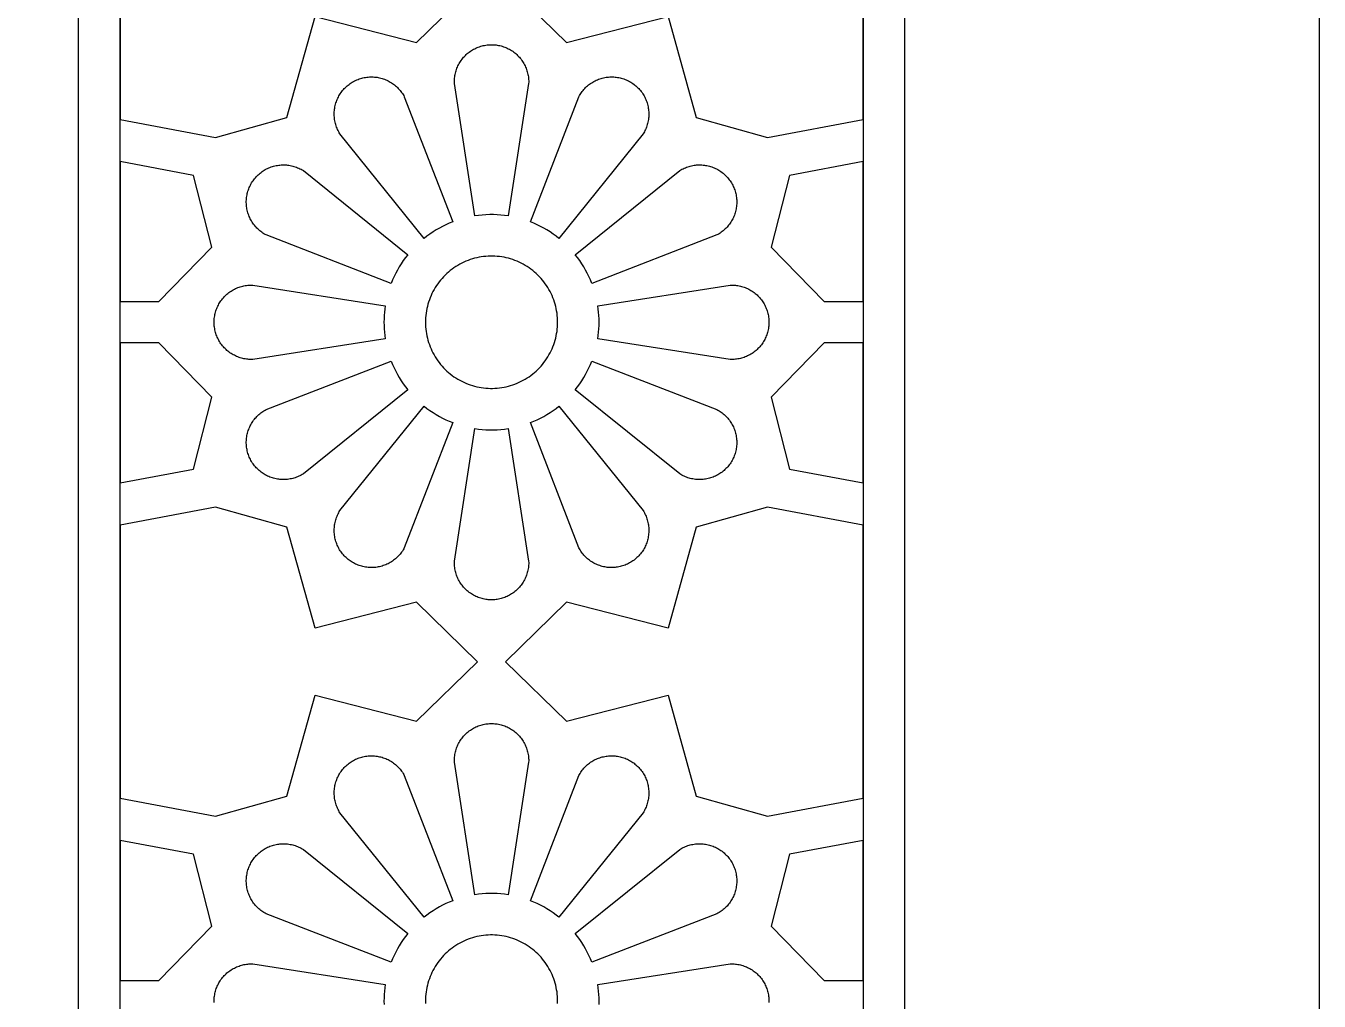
# Model space of a CAD drawing. Extents: x 0 to 1266, y 0 to 1438.
# Drawn here: x 954.5 to 1266.4, y 719.1 to 954.2 of the extents above; entities that cross this region are included whole.
import ezdxf

# ---------------------------------------------------------------- set-up
doc = ezdxf.new("R2010")
doc.units = 0
doc.layers.add('Default_Layer', color=1, linetype='CONTINUOUS')

msp = doc.modelspace()

# ---------------------------------------------------------------- linework, layer by layer
at = {"layer": 'Default_Layer'}
for points in [[(0, 1438.2), (1266.43, 1438.2), (1266.43, 0), (0, 0), (0, 1438.2)], [(967.23, 1056.36), (1166.43, 1056.36), (1166.43, 381.84), (967.23, 381.84), (967.23, 1056.36)], [(977.23, 391.84), (977.23, 1046.36), (1156.43, 1046.36), (1156.43, 391.84), (977.23, 391.84)], [(1017.44, 996.97), (1000.27, 1001.79), (977.23, 997.44), (977.23, 931.64), (1000.27, 927.3), (1017.44, 932.12), (1024.27, 956.45), (1048.75, 950.19), (1063.44, 964.54), (1048.75, 978.89), (1024.27, 972.64), (1017.44, 996.97)], [(1084.9, 978.89), (1070.21, 964.54), (1084.9, 950.19), (1109.39, 956.45), (1116.22, 932.12), (1133.38, 927.3), (1156.43, 931.64), (1156.43, 997.44), (1133.38, 1001.79), (1116.22, 996.97), (1109.39, 972.64), (1084.9, 978.89)], [(1070.81, 908.36), (1069.93, 908.49), (1069.05, 908.58), (1068.16, 908.64), (1067.27, 908.67), (1066.38, 908.67), (1065.49, 908.64), (1064.61, 908.58), (1063.72, 908.49), (1062.84, 908.36), (1057.87, 940.31), (1057.87, 940.62), (1057.87, 940.93), (1057.88, 941.24), (1057.91, 941.55), (1057.94, 941.86), (1057.99, 942.17), (1058.05, 942.47), (1058.12, 942.77), (1058.19, 943.08), (1058.28, 943.37), (1058.38, 943.67), (1058.49, 943.96), (1058.61, 944.24), (1058.74, 944.53), (1058.88, 944.81), (1059.02, 945.08), (1059.18, 945.35), (1059.35, 945.61), (1059.52, 945.86), (1059.71, 946.11), (1059.9, 946.36), (1060.1, 946.59), (1060.31, 946.82), (1060.53, 947.05), (1060.75, 947.26), (1060.98, 947.47), (1061.22, 947.66), (1061.47, 947.85), (1061.72, 948.04), (1061.98, 948.21), (1062.24, 948.37), (1062.51, 948.53), (1062.79, 948.67), (1063.07, 948.81), (1063.35, 948.93), (1063.64, 949.05), (1063.93, 949.15), (1064.23, 949.25), (1064.53, 949.33), (1064.83, 949.41), (1065.13, 949.47), (1065.44, 949.52), (1065.74, 949.57), (1066.05, 949.6), (1066.36, 949.62), (1066.67, 949.63), (1066.98, 949.63), (1067.29, 949.62), (1067.6, 949.6), (1067.91, 949.57), (1068.22, 949.52), (1068.53, 949.47), (1068.83, 949.41), (1069.13, 949.33), (1069.43, 949.25), (1069.72, 949.15), (1070.02, 949.05), (1070.3, 948.93), (1070.59, 948.81), (1070.87, 948.67), (1071.14, 948.53), (1071.41, 948.37), (1071.68, 948.21), (1071.93, 948.04), (1072.19, 947.85), (1072.43, 947.66), (1072.67, 947.47), (1072.9, 947.26), (1073.13, 947.05), (1073.34, 946.82), (1073.55, 946.59), (1073.75, 946.36), (1073.95, 946.11), (1074.13, 945.86), (1074.31, 945.61), (1074.47, 945.35), (1074.63, 945.08), (1074.78, 944.81), (1074.92, 944.53), (1075.05, 944.24), (1075.17, 943.96), (1075.27, 943.67), (1075.37, 943.37), (1075.46, 943.08), (1075.54, 942.77), (1075.61, 942.47), (1075.66, 942.17), (1075.71, 941.86), (1075.75, 941.55), (1075.77, 941.24), (1075.79, 940.93), (1075.79, 940.62), (1075.78, 940.31), (1070.81, 908.36)], [(1057.46, 906.92), (1056.64, 906.59), (1055.83, 906.22), (1055.03, 905.83), (1054.24, 905.42), (1053.47, 904.97), (1052.72, 904.5), (1051.98, 904), (1051.26, 903.48), (1050.56, 902.94), (1030.28, 928.12), (1030.12, 928.38), (1029.97, 928.65), (1029.83, 928.93), (1029.69, 929.21), (1029.57, 929.5), (1029.46, 929.79), (1029.35, 930.08), (1029.26, 930.37), (1029.18, 930.67), (1029.11, 930.98), (1029.04, 931.28), (1028.99, 931.59), (1028.95, 931.89), (1028.92, 932.2), (1028.9, 932.51), (1028.9, 932.82), (1028.9, 933.13), (1028.91, 933.44), (1028.94, 933.75), (1028.97, 934.06), (1029.02, 934.37), (1029.07, 934.67), (1029.14, 934.98), (1029.21, 935.28), (1029.3, 935.58), (1029.4, 935.87), (1029.51, 936.16), (1029.62, 936.45), (1029.75, 936.73), (1029.89, 937.01), (1030.04, 937.29), (1030.19, 937.55), (1030.36, 937.82), (1030.53, 938.07), (1030.72, 938.32), (1030.91, 938.57), (1031.11, 938.8), (1031.32, 939.04), (1031.53, 939.26), (1031.76, 939.47), (1031.99, 939.68), (1032.23, 939.88), (1032.47, 940.07), (1032.72, 940.25), (1032.98, 940.43), (1033.24, 940.59), (1033.51, 940.75), (1033.79, 940.89), (1034.06, 941.03), (1034.35, 941.15), (1034.64, 941.27), (1034.93, 941.38), (1035.22, 941.47), (1035.52, 941.56), (1035.82, 941.64), (1036.13, 941.7), (1036.43, 941.76), (1036.74, 941.8), (1037.05, 941.83), (1037.36, 941.86), (1037.67, 941.87), (1037.98, 941.87), (1038.29, 941.86), (1038.6, 941.84), (1038.91, 941.81), (1039.21, 941.77), (1039.52, 941.71), (1039.82, 941.65), (1040.13, 941.58), (1040.43, 941.49), (1040.72, 941.4), (1041.01, 941.3), (1041.3, 941.18), (1041.59, 941.06), (1041.87, 940.92), (1042.14, 940.78), (1042.41, 940.63), (1042.68, 940.46), (1042.94, 940.29), (1043.19, 940.11), (1043.43, 939.92), (1043.67, 939.73), (1043.91, 939.52), (1044.13, 939.31), (1044.35, 939.09), (1044.56, 938.86), (1044.76, 938.62), (1044.96, 938.38), (1045.14, 938.13), (1045.32, 937.87), (1045.49, 937.61), (1045.64, 937.35), (1045.79, 937.07), (1057.46, 906.92)], [(1083.1, 902.94), (1082.39, 903.48), (1081.67, 904), (1080.94, 904.5), (1080.18, 904.97), (1079.41, 905.42), (1078.63, 905.83), (1077.83, 906.22), (1077.02, 906.59), (1076.19, 906.92), (1087.86, 937.07), (1088.01, 937.35), (1088.17, 937.61), (1088.34, 937.87), (1088.51, 938.13), (1088.7, 938.38), (1088.89, 938.62), (1089.1, 938.86), (1089.31, 939.09), (1089.52, 939.31), (1089.75, 939.52), (1089.98, 939.73), (1090.22, 939.92), (1090.47, 940.11), (1090.72, 940.29), (1090.98, 940.46), (1091.24, 940.63), (1091.51, 940.78), (1091.79, 940.92), (1092.07, 941.06), (1092.35, 941.18), (1092.64, 941.3), (1092.93, 941.4), (1093.23, 941.49), (1093.53, 941.58), (1093.83, 941.65), (1094.14, 941.71), (1094.44, 941.77), (1094.75, 941.81), (1095.06, 941.84), (1095.37, 941.86), (1095.68, 941.87), (1095.99, 941.87), (1096.3, 941.86), (1096.61, 941.83), (1096.92, 941.8), (1097.22, 941.76), (1097.53, 941.7), (1097.83, 941.64), (1098.13, 941.56), (1098.43, 941.47), (1098.73, 941.38), (1099.02, 941.27), (1099.31, 941.15), (1099.59, 941.03), (1099.87, 940.89), (1100.14, 940.75), (1100.41, 940.59), (1100.68, 940.43), (1100.93, 940.25), (1101.19, 940.07), (1101.43, 939.88), (1101.67, 939.68), (1101.9, 939.47), (1102.12, 939.26), (1102.34, 939.04), (1102.55, 938.8), (1102.75, 938.57), (1102.94, 938.32), (1103.12, 938.07), (1103.3, 937.82), (1103.46, 937.55), (1103.62, 937.29), (1103.77, 937.01), (1103.9, 936.73), (1104.03, 936.45), (1104.15, 936.16), (1104.26, 935.87), (1104.35, 935.58), (1104.44, 935.28), (1104.52, 934.98), (1104.58, 934.67), (1104.64, 934.37), (1104.69, 934.06), (1104.72, 933.75), (1104.74, 933.44), (1104.76, 933.13), (1104.76, 932.82), (1104.75, 932.51), (1104.73, 932.2), (1104.7, 931.89), (1104.66, 931.59), (1104.61, 931.28), (1104.55, 930.98), (1104.48, 930.67), (1104.39, 930.37), (1104.3, 930.08), (1104.2, 929.79), (1104.09, 929.5), (1103.96, 929.21), (1103.83, 928.93), (1103.69, 928.65), (1103.53, 928.38), (1103.37, 928.12), (1083.1, 902.94)], [(986.59, 887.73), (999.36, 900.81), (994.94, 918.13), (977.23, 921.47), (977.23, 887.73), (986.59, 887.73)], [(1046.62, 899), (1046.08, 898.3), (1045.55, 897.58), (1045.06, 896.84), (1044.59, 896.08), (1044.14, 895.31), (1043.72, 894.53), (1043.33, 893.73), (1042.97, 892.92), (1042.64, 892.09), (1012.48, 903.77), (1012.21, 903.91), (1011.94, 904.07), (1011.68, 904.24), (1011.43, 904.42), (1011.18, 904.6), (1010.94, 904.8), (1010.7, 905), (1010.47, 905.21), (1010.25, 905.43), (1010.04, 905.65), (1009.83, 905.88), (1009.63, 906.12), (1009.45, 906.37), (1009.26, 906.62), (1009.09, 906.88), (1008.93, 907.15), (1008.78, 907.42), (1008.63, 907.69), (1008.5, 907.97), (1008.38, 908.26), (1008.26, 908.54), (1008.16, 908.84), (1008.06, 909.13), (1007.98, 909.43), (1007.91, 909.73), (1007.84, 910.04), (1007.79, 910.34), (1007.75, 910.65), (1007.72, 910.96), (1007.7, 911.27), (1007.69, 911.58), (1007.69, 911.89), (1007.7, 912.2), (1007.72, 912.51), (1007.76, 912.82), (1007.8, 913.13), (1007.86, 913.43), (1007.92, 913.74), (1008, 914.04), (1008.08, 914.34), (1008.18, 914.63), (1008.29, 914.92), (1008.4, 915.21), (1008.53, 915.49), (1008.67, 915.77), (1008.81, 916.05), (1008.97, 916.32), (1009.13, 916.58), (1009.31, 916.84), (1009.49, 917.09), (1009.68, 917.33), (1009.88, 917.57), (1010.08, 917.8), (1010.3, 918.03), (1010.52, 918.24), (1010.75, 918.45), (1010.99, 918.65), (1011.23, 918.84), (1011.49, 919.03), (1011.74, 919.2), (1012, 919.37), (1012.27, 919.52), (1012.55, 919.67), (1012.83, 919.81), (1013.11, 919.93), (1013.4, 920.05), (1013.69, 920.16), (1013.98, 920.26), (1014.28, 920.34), (1014.58, 920.42), (1014.88, 920.49), (1015.19, 920.54), (1015.5, 920.59), (1015.8, 920.62), (1016.11, 920.65), (1016.42, 920.66), (1016.73, 920.66), (1017.05, 920.65), (1017.35, 920.64), (1017.66, 920.61), (1017.97, 920.56), (1018.28, 920.51), (1018.58, 920.45), (1018.88, 920.38), (1019.18, 920.3), (1019.48, 920.2), (1019.77, 920.1), (1020.06, 919.99), (1020.35, 919.86), (1020.63, 919.73), (1020.9, 919.59), (1021.17, 919.44), (1021.44, 919.28), (1046.62, 899)], [(1091.02, 892.09), (1090.69, 892.92), (1090.32, 893.73), (1089.93, 894.53), (1089.51, 895.31), (1089.07, 896.08), (1088.6, 896.84), (1088.1, 897.58), (1087.58, 898.3), (1087.03, 899), (1112.22, 919.28), (1112.48, 919.44), (1112.75, 919.59), (1113.03, 919.73), (1113.31, 919.86), (1113.59, 919.99), (1113.88, 920.1), (1114.18, 920.2), (1114.47, 920.3), (1114.77, 920.38), (1115.07, 920.45), (1115.38, 920.51), (1115.68, 920.56), (1115.99, 920.61), (1116.3, 920.64), (1116.61, 920.65), (1116.92, 920.66), (1117.23, 920.66), (1117.54, 920.65), (1117.85, 920.62), (1118.16, 920.59), (1118.47, 920.54), (1118.77, 920.49), (1119.08, 920.42), (1119.38, 920.34), (1119.67, 920.26), (1119.97, 920.16), (1120.26, 920.05), (1120.55, 919.93), (1120.83, 919.81), (1121.11, 919.67), (1121.38, 919.52), (1121.65, 919.37), (1121.91, 919.2), (1122.17, 919.03), (1122.42, 918.84), (1122.67, 918.65), (1122.9, 918.45), (1123.13, 918.24), (1123.36, 918.03), (1123.57, 917.8), (1123.78, 917.57), (1123.98, 917.33), (1124.17, 917.09), (1124.35, 916.84), (1124.52, 916.58), (1124.69, 916.32), (1124.84, 916.05), (1124.99, 915.77), (1125.13, 915.49), (1125.25, 915.21), (1125.37, 914.92), (1125.48, 914.63), (1125.57, 914.34), (1125.66, 914.04), (1125.73, 913.74), (1125.8, 913.43), (1125.85, 913.13), (1125.9, 912.82), (1125.93, 912.51), (1125.95, 912.2), (1125.97, 911.89), (1125.97, 911.58), (1125.96, 911.27), (1125.94, 910.96), (1125.91, 910.65), (1125.86, 910.34), (1125.81, 910.04), (1125.75, 909.73), (1125.68, 909.43), (1125.59, 909.13), (1125.5, 908.84), (1125.39, 908.54), (1125.28, 908.26), (1125.16, 907.97), (1125.02, 907.69), (1124.88, 907.42), (1124.72, 907.15), (1124.56, 906.88), (1124.39, 906.62), (1124.21, 906.37), (1124.02, 906.12), (1123.82, 905.88), (1123.62, 905.65), (1123.4, 905.43), (1123.18, 905.21), (1122.96, 905), (1122.72, 904.8), (1122.48, 904.6), (1122.23, 904.42), (1121.97, 904.24), (1121.71, 904.07), (1121.44, 903.91), (1121.17, 903.77), (1091.02, 892.09)], [(1134.29, 900.81), (1147.07, 887.73), (1156.43, 887.73), (1156.43, 921.47), (1138.72, 918.13), (1134.29, 900.81)], [(1050.89, 882.73), (1050.9, 882.18), (1050.92, 881.63), (1050.97, 881.08), (1051.04, 880.54), (1051.12, 879.99), (1051.23, 879.45), (1051.35, 878.92), (1051.49, 878.38), (1051.65, 877.86), (1051.83, 877.34), (1052.02, 876.82), (1052.23, 876.31), (1052.46, 875.81), (1052.71, 875.32), (1052.98, 874.84), (1053.26, 874.37), (1053.55, 873.9), (1053.87, 873.45), (1054.19, 873.01), (1054.54, 872.58), (1054.9, 872.16), (1055.27, 871.75), (1055.65, 871.36), (1056.05, 870.98), (1056.46, 870.62), (1056.89, 870.27), (1057.32, 869.93), (1057.77, 869.61), (1058.23, 869.31), (1058.7, 869.02), (1059.18, 868.74), (1059.66, 868.49), (1060.16, 868.25), (1060.66, 868.03), (1061.17, 867.82), (1061.69, 867.64), (1062.22, 867.47), (1062.75, 867.32), (1063.28, 867.19), (1063.82, 867.08), (1064.36, 866.98), (1064.91, 866.9), (1065.45, 866.85), (1066, 866.81), (1066.55, 866.79), (1067.1, 866.79), (1067.65, 866.81), (1068.2, 866.85), (1068.75, 866.9), (1069.29, 866.98), (1069.84, 867.08), (1070.38, 867.19), (1070.91, 867.32), (1071.44, 867.47), (1071.96, 867.64), (1072.48, 867.82), (1072.99, 868.03), (1073.5, 868.25), (1073.99, 868.49), (1074.48, 868.74), (1074.96, 869.02), (1075.43, 869.31), (1075.88, 869.61), (1076.33, 869.93), (1076.77, 870.27), (1077.19, 870.62), (1077.6, 870.98), (1078, 871.36), (1078.39, 871.75), (1078.76, 872.16), (1079.12, 872.58), (1079.46, 873.01), (1079.79, 873.45), (1080.1, 873.9), (1080.4, 874.37), (1080.68, 874.84), (1080.94, 875.32), (1081.19, 875.81), (1081.42, 876.31), (1081.63, 876.82), (1081.83, 877.34), (1082.01, 877.86), (1082.17, 878.38), (1082.31, 878.92), (1082.43, 879.45), (1082.53, 879.99), (1082.62, 880.54), (1082.68, 881.08), (1082.73, 881.63), (1082.76, 882.18), (1082.77, 882.73), (1082.76, 883.28), (1082.73, 883.83), (1082.68, 884.38), (1082.62, 884.92), (1082.53, 885.47), (1082.43, 886.01), (1082.31, 886.55), (1082.17, 887.08), (1082.01, 887.6), (1081.83, 888.13), (1081.63, 888.64), (1081.42, 889.15), (1081.19, 889.65), (1080.94, 890.14), (1080.68, 890.62), (1080.4, 891.1), (1080.1, 891.56), (1079.79, 892.01), (1079.46, 892.45), (1079.12, 892.88), (1078.76, 893.3), (1078.39, 893.71), (1078, 894.1), (1077.6, 894.48), (1077.19, 894.84), (1076.77, 895.19), (1076.33, 895.53), (1075.88, 895.85), (1075.43, 896.15), (1074.96, 896.44), (1074.48, 896.72), (1073.99, 896.97), (1073.5, 897.21), (1072.99, 897.43), (1072.48, 897.64), (1071.96, 897.82), (1071.44, 897.99), (1070.91, 898.14), (1070.38, 898.27), (1069.84, 898.39), (1069.29, 898.48), (1068.75, 898.56), (1068.2, 898.61), (1067.65, 898.65), (1067.1, 898.67), (1066.55, 898.67), (1066, 898.65), (1065.45, 898.61), (1064.91, 898.56), (1064.36, 898.48), (1063.82, 898.39), (1063.28, 898.27), (1062.75, 898.14), (1062.22, 897.99), (1061.69, 897.82), (1061.17, 897.64), (1060.66, 897.43), (1060.16, 897.21), (1059.66, 896.97), (1059.18, 896.72), (1058.7, 896.44), (1058.23, 896.15), (1057.77, 895.85), (1057.32, 895.53), (1056.89, 895.19), (1056.46, 894.84), (1056.05, 894.48), (1055.65, 894.1), (1055.27, 893.71), (1054.9, 893.3), (1054.54, 892.88), (1054.19, 892.45), (1053.87, 892.01), (1053.55, 891.56), (1053.26, 891.1), (1052.98, 890.62), (1052.71, 890.14), (1052.46, 889.65), (1052.23, 889.15), (1052.02, 888.64), (1051.83, 888.13), (1051.65, 887.6), (1051.49, 887.08), (1051.35, 886.55), (1051.23, 886.01), (1051.12, 885.47), (1051.04, 884.92), (1050.97, 884.38), (1050.92, 883.83), (1050.9, 883.28), (1050.89, 882.73)], [(1009.25, 873.78), (1008.94, 873.77), (1008.63, 873.77), (1008.33, 873.79), (1008.02, 873.81), (1007.71, 873.85), (1007.41, 873.89), (1007.11, 873.95), (1006.81, 874.01), (1006.51, 874.09), (1006.22, 874.18), (1005.93, 874.27), (1005.64, 874.38), (1005.35, 874.49), (1005.07, 874.62), (1004.8, 874.76), (1004.53, 874.9), (1004.26, 875.05), (1004, 875.22), (1003.75, 875.39), (1003.5, 875.57), (1003.25, 875.76), (1003.02, 875.96), (1002.79, 876.16), (1002.57, 876.37), (1002.35, 876.59), (1002.15, 876.82), (1001.95, 877.06), (1001.76, 877.3), (1001.58, 877.55), (1001.4, 877.8), (1001.24, 878.06), (1001.08, 878.32), (1000.94, 878.59), (1000.8, 878.87), (1000.67, 879.15), (1000.55, 879.43), (1000.45, 879.72), (1000.35, 880.01), (1000.26, 880.3), (1000.18, 880.6), (1000.11, 880.9), (1000.06, 881.2), (1000.01, 881.51), (999.97, 881.81), (999.95, 882.12), (999.93, 882.42), (999.92, 882.73), (999.93, 883.04), (999.95, 883.34), (999.97, 883.65), (1000.01, 883.96), (1000.06, 884.26), (1000.11, 884.56), (1000.18, 884.86), (1000.26, 885.16), (1000.35, 885.45), (1000.45, 885.74), (1000.55, 886.03), (1000.67, 886.31), (1000.8, 886.59), (1000.94, 886.87), (1001.08, 887.14), (1001.24, 887.4), (1001.4, 887.66), (1001.58, 887.92), (1001.76, 888.16), (1001.95, 888.4), (1002.15, 888.64), (1002.35, 888.87), (1002.57, 889.09), (1002.79, 889.3), (1003.02, 889.5), (1003.25, 889.7), (1003.5, 889.89), (1003.75, 890.07), (1004, 890.24), (1004.26, 890.41), (1004.53, 890.56), (1004.8, 890.7), (1005.07, 890.84), (1005.35, 890.97), (1005.64, 891.08), (1005.93, 891.19), (1006.22, 891.29), (1006.51, 891.37), (1006.81, 891.45), (1007.11, 891.51), (1007.41, 891.57), (1007.71, 891.62), (1008.02, 891.65), (1008.33, 891.67), (1008.63, 891.69), (1008.94, 891.69), (1009.25, 891.69), (1041.19, 886.72), (1041.08, 885.92), (1041, 885.13), (1040.94, 884.33), (1040.9, 883.53), (1040.89, 882.73), (1040.9, 881.93), (1040.94, 881.13), (1041, 880.33), (1041.08, 879.54), (1041.19, 878.74), (1009.25, 873.78)], [(1092.46, 878.74), (1092.57, 879.54), (1092.66, 880.33), (1092.72, 881.13), (1092.76, 881.93), (1092.77, 882.73), (1092.76, 883.53), (1092.72, 884.33), (1092.66, 885.13), (1092.57, 885.92), (1092.46, 886.72), (1124.41, 891.69), (1124.72, 891.69), (1125.02, 891.69), (1125.33, 891.67), (1125.64, 891.65), (1125.94, 891.62), (1126.24, 891.57), (1126.55, 891.51), (1126.85, 891.45), (1127.14, 891.37), (1127.44, 891.29), (1127.73, 891.19), (1128.02, 891.08), (1128.3, 890.97), (1128.58, 890.84), (1128.86, 890.7), (1129.13, 890.56), (1129.4, 890.41), (1129.66, 890.24), (1129.91, 890.07), (1130.16, 889.89), (1130.4, 889.7), (1130.64, 889.5), (1130.87, 889.3), (1131.09, 889.09), (1131.3, 888.87), (1131.51, 888.64), (1131.71, 888.4), (1131.9, 888.16), (1132.08, 887.92), (1132.25, 887.66), (1132.42, 887.4), (1132.57, 887.14), (1132.72, 886.87), (1132.86, 886.59), (1132.98, 886.31), (1133.1, 886.03), (1133.21, 885.74), (1133.31, 885.45), (1133.4, 885.16), (1133.47, 884.86), (1133.54, 884.56), (1133.6, 884.26), (1133.65, 883.96), (1133.68, 883.65), (1133.71, 883.34), (1133.73, 883.04), (1133.73, 882.73), (1133.73, 882.42), (1133.71, 882.12), (1133.68, 881.81), (1133.65, 881.51), (1133.6, 881.2), (1133.54, 880.9), (1133.47, 880.6), (1133.4, 880.3), (1133.31, 880.01), (1133.21, 879.72), (1133.1, 879.43), (1132.98, 879.15), (1132.86, 878.87), (1132.72, 878.59), (1132.57, 878.32), (1132.42, 878.06), (1132.25, 877.8), (1132.08, 877.55), (1131.9, 877.3), (1131.71, 877.06), (1131.51, 876.82), (1131.3, 876.59), (1131.09, 876.37), (1130.87, 876.16), (1130.64, 875.96), (1130.4, 875.76), (1130.16, 875.57), (1129.91, 875.39), (1129.66, 875.22), (1129.4, 875.05), (1129.13, 874.9), (1128.86, 874.76), (1128.58, 874.62), (1128.3, 874.49), (1128.02, 874.38), (1127.73, 874.27), (1127.44, 874.18), (1127.14, 874.09), (1126.85, 874.01), (1126.55, 873.95), (1126.24, 873.89), (1125.94, 873.85), (1125.64, 873.81), (1125.33, 873.79), (1125.02, 873.77), (1124.72, 873.77), (1124.41, 873.78), (1092.46, 878.74)], [(994.94, 847.33), (999.36, 864.65), (986.59, 877.73), (977.23, 877.73), (977.23, 843.99), (994.94, 847.33)], [(1134.29, 864.65), (1138.72, 847.33), (1156.43, 843.99), (1156.43, 877.73), (1147.07, 877.73), (1134.29, 864.65)], [(1042.64, 873.37), (1042.97, 872.54), (1043.33, 871.73), (1043.72, 870.93), (1044.14, 870.15), (1044.59, 869.38), (1045.06, 868.62), (1045.55, 867.88), (1046.08, 867.16), (1046.62, 866.46), (1021.44, 846.18), (1021.17, 846.02), (1020.9, 845.87), (1020.63, 845.73), (1020.35, 845.6), (1020.06, 845.47), (1019.77, 845.36), (1019.48, 845.26), (1019.18, 845.16), (1018.88, 845.08), (1018.58, 845.01), (1018.28, 844.95), (1017.97, 844.9), (1017.66, 844.86), (1017.35, 844.83), (1017.05, 844.81), (1016.73, 844.8), (1016.42, 844.8), (1016.11, 844.81), (1015.8, 844.84), (1015.5, 844.87), (1015.19, 844.92), (1014.88, 844.97), (1014.58, 845.04), (1014.28, 845.12), (1013.98, 845.2), (1013.69, 845.3), (1013.4, 845.41), (1013.11, 845.53), (1012.83, 845.65), (1012.55, 845.79), (1012.27, 845.94), (1012, 846.1), (1011.74, 846.26), (1011.49, 846.44), (1011.23, 846.62), (1010.99, 846.81), (1010.75, 847.01), (1010.52, 847.22), (1010.3, 847.44), (1010.08, 847.66), (1009.88, 847.89), (1009.68, 848.13), (1009.49, 848.37), (1009.31, 848.62), (1009.13, 848.88), (1008.97, 849.15), (1008.81, 849.41), (1008.67, 849.69), (1008.53, 849.97), (1008.4, 850.25), (1008.29, 850.54), (1008.18, 850.83), (1008.08, 851.13), (1008, 851.42), (1007.92, 851.72), (1007.86, 852.03), (1007.8, 852.33), (1007.76, 852.64), (1007.72, 852.95), (1007.7, 853.26), (1007.69, 853.57), (1007.69, 853.88), (1007.7, 854.19), (1007.72, 854.5), (1007.75, 854.81), (1007.79, 855.12), (1007.84, 855.42), (1007.91, 855.73), (1007.98, 856.03), (1008.06, 856.33), (1008.16, 856.62), (1008.26, 856.92), (1008.38, 857.2), (1008.5, 857.49), (1008.63, 857.77), (1008.78, 858.04), (1008.93, 858.31), (1009.09, 858.58), (1009.26, 858.84), (1009.45, 859.09), (1009.63, 859.34), (1009.83, 859.58), (1010.04, 859.81), (1010.25, 860.03), (1010.47, 860.25), (1010.7, 860.46), (1010.94, 860.66), (1011.18, 860.86), (1011.43, 861.04), (1011.68, 861.22), (1011.94, 861.39), (1012.21, 861.55), (1012.48, 861.7), (1042.64, 873.37)], [(1087.03, 866.46), (1087.58, 867.16), (1088.1, 867.88), (1088.6, 868.62), (1089.07, 869.38), (1089.51, 870.15), (1089.93, 870.93), (1090.32, 871.73), (1090.69, 872.54), (1091.02, 873.37), (1121.17, 861.7), (1121.44, 861.55), (1121.71, 861.39), (1121.97, 861.22), (1122.23, 861.04), (1122.48, 860.86), (1122.72, 860.66), (1122.96, 860.46), (1123.18, 860.25), (1123.4, 860.03), (1123.62, 859.81), (1123.82, 859.58), (1124.02, 859.34), (1124.21, 859.09), (1124.39, 858.84), (1124.56, 858.58), (1124.72, 858.31), (1124.88, 858.04), (1125.02, 857.77), (1125.16, 857.49), (1125.28, 857.2), (1125.39, 856.92), (1125.5, 856.62), (1125.59, 856.33), (1125.68, 856.03), (1125.75, 855.73), (1125.81, 855.42), (1125.86, 855.12), (1125.91, 854.81), (1125.94, 854.5), (1125.96, 854.19), (1125.97, 853.88), (1125.97, 853.57), (1125.95, 853.26), (1125.93, 852.95), (1125.9, 852.64), (1125.85, 852.33), (1125.8, 852.03), (1125.73, 851.72), (1125.66, 851.42), (1125.57, 851.13), (1125.48, 850.83), (1125.37, 850.54), (1125.25, 850.25), (1125.13, 849.97), (1124.99, 849.69), (1124.84, 849.41), (1124.69, 849.15), (1124.52, 848.88), (1124.35, 848.62), (1124.17, 848.37), (1123.98, 848.13), (1123.78, 847.89), (1123.57, 847.66), (1123.36, 847.44), (1123.13, 847.22), (1122.9, 847.01), (1122.67, 846.81), (1122.42, 846.62), (1122.17, 846.44), (1121.91, 846.26), (1121.65, 846.1), (1121.38, 845.94), (1121.11, 845.79), (1120.83, 845.65), (1120.55, 845.53), (1120.26, 845.41), (1119.97, 845.3), (1119.67, 845.2), (1119.38, 845.12), (1119.08, 845.04), (1118.77, 844.97), (1118.47, 844.92), (1118.16, 844.87), (1117.85, 844.84), (1117.54, 844.81), (1117.23, 844.8), (1116.92, 844.8), (1116.61, 844.81), (1116.3, 844.83), (1115.99, 844.86), (1115.68, 844.9), (1115.38, 844.95), (1115.07, 845.01), (1114.77, 845.08), (1114.47, 845.16), (1114.18, 845.26), (1113.88, 845.36), (1113.59, 845.47), (1113.31, 845.6), (1113.03, 845.73), (1112.75, 845.87), (1112.48, 846.02), (1112.22, 846.18), (1087.03, 866.46)], [(1050.56, 862.52), (1051.26, 861.98), (1051.98, 861.46), (1052.72, 860.96), (1053.47, 860.49), (1054.24, 860.05), (1055.03, 859.63), (1055.83, 859.24), (1056.64, 858.87), (1057.46, 858.54), (1045.79, 828.39), (1045.64, 828.11), (1045.49, 827.85), (1045.32, 827.59), (1045.14, 827.33), (1044.96, 827.08), (1044.76, 826.84), (1044.56, 826.6), (1044.35, 826.37), (1044.13, 826.15), (1043.91, 825.94), (1043.67, 825.73), (1043.43, 825.54), (1043.19, 825.35), (1042.94, 825.17), (1042.68, 825), (1042.41, 824.83), (1042.14, 824.68), (1041.87, 824.54), (1041.59, 824.4), (1041.3, 824.28), (1041.01, 824.16), (1040.72, 824.06), (1040.43, 823.97), (1040.13, 823.88), (1039.82, 823.81), (1039.52, 823.75), (1039.21, 823.69), (1038.91, 823.65), (1038.6, 823.62), (1038.29, 823.6), (1037.98, 823.59), (1037.67, 823.59), (1037.36, 823.6), (1037.05, 823.63), (1036.74, 823.66), (1036.43, 823.7), (1036.13, 823.76), (1035.82, 823.82), (1035.52, 823.9), (1035.22, 823.99), (1034.93, 824.08), (1034.64, 824.19), (1034.35, 824.31), (1034.06, 824.43), (1033.79, 824.57), (1033.51, 824.71), (1033.24, 824.87), (1032.98, 825.03), (1032.72, 825.21), (1032.47, 825.39), (1032.23, 825.58), (1031.99, 825.78), (1031.76, 825.99), (1031.53, 826.2), (1031.32, 826.43), (1031.11, 826.66), (1030.91, 826.89), (1030.72, 827.14), (1030.53, 827.39), (1030.36, 827.64), (1030.19, 827.91), (1030.04, 828.18), (1029.89, 828.45), (1029.75, 828.73), (1029.62, 829.01), (1029.51, 829.3), (1029.4, 829.59), (1029.3, 829.88), (1029.21, 830.18), (1029.14, 830.48), (1029.07, 830.79), (1029.02, 831.09), (1028.97, 831.4), (1028.94, 831.71), (1028.91, 832.02), (1028.9, 832.33), (1028.9, 832.64), (1028.9, 832.95), (1028.92, 833.26), (1028.95, 833.57), (1028.99, 833.87), (1029.04, 834.18), (1029.11, 834.48), (1029.18, 834.79), (1029.26, 835.09), (1029.35, 835.38), (1029.46, 835.68), (1029.57, 835.96), (1029.69, 836.25), (1029.83, 836.53), (1029.97, 836.81), (1030.12, 837.08), (1030.28, 837.34), (1050.56, 862.52)], [(1076.19, 858.54), (1077.02, 858.87), (1077.83, 859.24), (1078.63, 859.63), (1079.41, 860.05), (1080.18, 860.49), (1080.94, 860.96), (1081.67, 861.46), (1082.39, 861.98), (1083.1, 862.52), (1103.37, 837.34), (1103.53, 837.08), (1103.69, 836.81), (1103.83, 836.53), (1103.96, 836.25), (1104.09, 835.96), (1104.2, 835.68), (1104.3, 835.38), (1104.39, 835.09), (1104.48, 834.79), (1104.55, 834.48), (1104.61, 834.18), (1104.66, 833.87), (1104.7, 833.57), (1104.73, 833.26), (1104.75, 832.95), (1104.76, 832.64), (1104.76, 832.33), (1104.74, 832.02), (1104.72, 831.71), (1104.69, 831.4), (1104.64, 831.09), (1104.58, 830.79), (1104.52, 830.48), (1104.44, 830.18), (1104.35, 829.88), (1104.26, 829.59), (1104.15, 829.3), (1104.03, 829.01), (1103.9, 828.73), (1103.77, 828.45), (1103.62, 828.18), (1103.46, 827.91), (1103.3, 827.64), (1103.12, 827.39), (1102.94, 827.14), (1102.75, 826.89), (1102.55, 826.66), (1102.34, 826.43), (1102.12, 826.2), (1101.9, 825.99), (1101.67, 825.78), (1101.43, 825.58), (1101.19, 825.39), (1100.93, 825.21), (1100.68, 825.03), (1100.41, 824.87), (1100.14, 824.71), (1099.87, 824.57), (1099.59, 824.43), (1099.31, 824.31), (1099.02, 824.19), (1098.73, 824.08), (1098.43, 823.99), (1098.13, 823.9), (1097.83, 823.82), (1097.53, 823.76), (1097.22, 823.7), (1096.92, 823.66), (1096.61, 823.63), (1096.3, 823.6), (1095.99, 823.59), (1095.68, 823.59), (1095.37, 823.6), (1095.06, 823.62), (1094.75, 823.65), (1094.44, 823.69), (1094.14, 823.75), (1093.83, 823.81), (1093.53, 823.88), (1093.23, 823.97), (1092.93, 824.06), (1092.64, 824.16), (1092.35, 824.28), (1092.07, 824.4), (1091.79, 824.54), (1091.51, 824.68), (1091.24, 824.83), (1090.98, 825), (1090.72, 825.17), (1090.47, 825.35), (1090.22, 825.54), (1089.98, 825.73), (1089.75, 825.94), (1089.52, 826.15), (1089.31, 826.37), (1089.1, 826.6), (1088.89, 826.84), (1088.7, 827.08), (1088.51, 827.33), (1088.34, 827.59), (1088.17, 827.85), (1088.01, 828.11), (1087.86, 828.39), (1076.19, 858.54)], [(1062.84, 857.1), (1063.72, 856.98), (1064.61, 856.88), (1065.49, 856.82), (1066.38, 856.79), (1067.27, 856.79), (1068.16, 856.82), (1069.05, 856.88), (1069.93, 856.98), (1070.81, 857.1), (1075.78, 825.15), (1075.79, 824.84), (1075.79, 824.53), (1075.77, 824.22), (1075.75, 823.91), (1075.71, 823.6), (1075.66, 823.29), (1075.61, 822.99), (1075.54, 822.69), (1075.46, 822.39), (1075.37, 822.09), (1075.27, 821.79), (1075.17, 821.5), (1075.05, 821.22), (1074.92, 820.93), (1074.78, 820.66), (1074.63, 820.38), (1074.47, 820.11), (1074.31, 819.85), (1074.13, 819.6), (1073.95, 819.35), (1073.75, 819.1), (1073.55, 818.87), (1073.34, 818.64), (1073.13, 818.42), (1072.9, 818.2), (1072.67, 817.99), (1072.43, 817.8), (1072.19, 817.61), (1071.93, 817.42), (1071.68, 817.25), (1071.41, 817.09), (1071.14, 816.93), (1070.87, 816.79), (1070.59, 816.65), (1070.3, 816.53), (1070.02, 816.41), (1069.72, 816.31), (1069.43, 816.21), (1069.13, 816.13), (1068.83, 816.05), (1068.53, 815.99), (1068.22, 815.94), (1067.91, 815.89), (1067.6, 815.86), (1067.29, 815.84), (1066.98, 815.83), (1066.67, 815.83), (1066.36, 815.84), (1066.05, 815.86), (1065.74, 815.89), (1065.44, 815.94), (1065.13, 815.99), (1064.83, 816.05), (1064.53, 816.13), (1064.23, 816.21), (1063.93, 816.31), (1063.64, 816.41), (1063.35, 816.53), (1063.07, 816.65), (1062.79, 816.79), (1062.51, 816.93), (1062.24, 817.09), (1061.98, 817.25), (1061.72, 817.42), (1061.47, 817.61), (1061.22, 817.8), (1060.98, 817.99), (1060.75, 818.2), (1060.53, 818.42), (1060.31, 818.64), (1060.1, 818.87), (1059.9, 819.1), (1059.71, 819.35), (1059.52, 819.6), (1059.35, 819.85), (1059.18, 820.11), (1059.02, 820.38), (1058.88, 820.66), (1058.74, 820.93), (1058.61, 821.22), (1058.49, 821.5), (1058.38, 821.79), (1058.28, 822.09), (1058.19, 822.39), (1058.12, 822.69), (1058.05, 822.99), (1057.99, 823.29), (1057.94, 823.6), (1057.91, 823.91), (1057.88, 824.22), (1057.87, 824.53), (1057.87, 824.84), (1057.87, 825.15), (1062.84, 857.1)], [(1017.44, 833.34), (1000.27, 838.16), (977.23, 833.82), (977.23, 768.02), (1000.27, 763.67), (1017.44, 768.49), (1024.27, 792.82), (1048.75, 786.57), (1063.44, 800.92), (1048.75, 815.27), (1024.27, 809.01), (1017.44, 833.34)], [(1084.9, 815.27), (1070.21, 800.92), (1084.9, 786.57), (1109.39, 792.82), (1116.22, 768.49), (1133.38, 763.67), (1156.43, 768.02), (1156.43, 833.82), (1133.38, 838.16), (1116.22, 833.34), (1109.39, 809.01), (1084.9, 815.27)], [(1070.81, 744.74), (1069.93, 744.86), (1069.05, 744.95), (1068.16, 745.01), (1067.27, 745.04), (1066.38, 745.04), (1065.49, 745.01), (1064.61, 744.95), (1063.72, 744.86), (1062.84, 744.74), (1057.87, 776.68), (1057.87, 776.99), (1057.87, 777.3), (1057.88, 777.61), (1057.91, 777.92), (1057.94, 778.23), (1057.99, 778.54), (1058.05, 778.84), (1058.12, 779.15), (1058.19, 779.45), (1058.28, 779.74), (1058.38, 780.04), (1058.49, 780.33), (1058.61, 780.62), (1058.74, 780.9), (1058.88, 781.18), (1059.02, 781.45), (1059.18, 781.72), (1059.35, 781.98), (1059.52, 782.24), (1059.71, 782.49), (1059.9, 782.73), (1060.1, 782.97), (1060.31, 783.19), (1060.53, 783.42), (1060.75, 783.63), (1060.98, 783.84), (1061.22, 784.04), (1061.47, 784.23), (1061.72, 784.41), (1061.98, 784.58), (1062.24, 784.74), (1062.51, 784.9), (1062.79, 785.04), (1063.07, 785.18), (1063.35, 785.3), (1063.64, 785.42), (1063.93, 785.52), (1064.23, 785.62), (1064.53, 785.7), (1064.83, 785.78), (1065.13, 785.84), (1065.44, 785.9), (1065.74, 785.94), (1066.05, 785.97), (1066.36, 785.99), (1066.67, 786), (1066.98, 786), (1067.29, 785.99), (1067.6, 785.97), (1067.91, 785.94), (1068.22, 785.9), (1068.53, 785.84), (1068.83, 785.78), (1069.13, 785.7), (1069.43, 785.62), (1069.72, 785.52), (1070.02, 785.42), (1070.3, 785.3), (1070.59, 785.18), (1070.87, 785.04), (1071.14, 784.9), (1071.41, 784.74), (1071.68, 784.58), (1071.93, 784.41), (1072.19, 784.23), (1072.43, 784.04), (1072.67, 783.84), (1072.9, 783.63), (1073.13, 783.42), (1073.34, 783.19), (1073.55, 782.97), (1073.75, 782.73), (1073.95, 782.49), (1074.13, 782.24), (1074.31, 781.98), (1074.47, 781.72), (1074.63, 781.45), (1074.78, 781.18), (1074.92, 780.9), (1075.05, 780.62), (1075.17, 780.33), (1075.27, 780.04), (1075.37, 779.74), (1075.46, 779.45), (1075.54, 779.15), (1075.61, 778.84), (1075.66, 778.54), (1075.71, 778.23), (1075.75, 777.92), (1075.77, 777.61), (1075.79, 777.3), (1075.79, 776.99), (1075.78, 776.68), (1070.81, 744.74)], [(1057.46, 743.29), (1056.64, 742.96), (1055.83, 742.6), (1055.03, 742.2), (1054.24, 741.79), (1053.47, 741.34), (1052.72, 740.87), (1051.98, 740.37), (1051.26, 739.85), (1050.56, 739.31), (1030.28, 764.49), (1030.12, 764.76), (1029.97, 765.03), (1029.83, 765.3), (1029.69, 765.58), (1029.57, 765.87), (1029.46, 766.16), (1029.35, 766.45), (1029.26, 766.75), (1029.18, 767.05), (1029.11, 767.35), (1029.04, 767.65), (1028.99, 767.96), (1028.95, 768.27), (1028.92, 768.57), (1028.9, 768.88), (1028.9, 769.19), (1028.9, 769.51), (1028.91, 769.82), (1028.94, 770.12), (1028.97, 770.43), (1029.02, 770.74), (1029.07, 771.05), (1029.14, 771.35), (1029.21, 771.65), (1029.3, 771.95), (1029.4, 772.24), (1029.51, 772.53), (1029.62, 772.82), (1029.75, 773.1), (1029.89, 773.38), (1030.04, 773.66), (1030.19, 773.92), (1030.36, 774.19), (1030.53, 774.44), (1030.72, 774.69), (1030.91, 774.94), (1031.11, 775.18), (1031.32, 775.41), (1031.53, 775.63), (1031.76, 775.84), (1031.99, 776.05), (1032.23, 776.25), (1032.47, 776.44), (1032.72, 776.62), (1032.98, 776.8), (1033.24, 776.96), (1033.51, 777.12), (1033.79, 777.26), (1034.06, 777.4), (1034.35, 777.53), (1034.64, 777.64), (1034.93, 777.75), (1035.22, 777.85), (1035.52, 777.93), (1035.82, 778.01), (1036.13, 778.07), (1036.43, 778.13), (1036.74, 778.17), (1037.05, 778.21), (1037.36, 778.23), (1037.67, 778.24), (1037.98, 778.24), (1038.29, 778.23), (1038.6, 778.21), (1038.91, 778.18), (1039.21, 778.14), (1039.52, 778.09), (1039.82, 778.02), (1040.13, 777.95), (1040.43, 777.87), (1040.72, 777.77), (1041.01, 777.67), (1041.3, 777.55), (1041.59, 777.43), (1041.87, 777.3), (1042.14, 777.15), (1042.41, 777), (1042.68, 776.84), (1042.94, 776.66), (1043.19, 776.48), (1043.43, 776.3), (1043.67, 776.1), (1043.91, 775.89), (1044.13, 775.68), (1044.35, 775.46), (1044.56, 775.23), (1044.76, 774.99), (1044.96, 774.75), (1045.14, 774.5), (1045.32, 774.25), (1045.49, 773.98), (1045.64, 773.72), (1045.79, 773.45), (1057.46, 743.29)], [(1083.1, 739.31), (1082.39, 739.85), (1081.67, 740.37), (1080.94, 740.87), (1080.18, 741.34), (1079.41, 741.79), (1078.63, 742.2), (1077.83, 742.6), (1077.02, 742.96), (1076.19, 743.29), (1087.86, 773.45), (1088.01, 773.72), (1088.17, 773.98), (1088.34, 774.25), (1088.51, 774.5), (1088.7, 774.75), (1088.89, 774.99), (1089.1, 775.23), (1089.31, 775.46), (1089.52, 775.68), (1089.75, 775.89), (1089.98, 776.1), (1090.22, 776.3), (1090.47, 776.48), (1090.72, 776.66), (1090.98, 776.84), (1091.24, 777), (1091.51, 777.15), (1091.79, 777.3), (1092.07, 777.43), (1092.35, 777.55), (1092.64, 777.67), (1092.93, 777.77), (1093.23, 777.87), (1093.53, 777.95), (1093.83, 778.02), (1094.14, 778.09), (1094.44, 778.14), (1094.75, 778.18), (1095.06, 778.21), (1095.37, 778.23), (1095.68, 778.24), (1095.99, 778.24), (1096.3, 778.23), (1096.61, 778.21), (1096.92, 778.17), (1097.22, 778.13), (1097.53, 778.07), (1097.83, 778.01), (1098.13, 777.93), (1098.43, 777.85), (1098.73, 777.75), (1099.02, 777.64), (1099.31, 777.53), (1099.59, 777.4), (1099.87, 777.26), (1100.14, 777.12), (1100.41, 776.96), (1100.68, 776.8), (1100.93, 776.62), (1101.19, 776.44), (1101.43, 776.25), (1101.67, 776.05), (1101.9, 775.84), (1102.12, 775.63), (1102.34, 775.41), (1102.55, 775.18), (1102.75, 774.94), (1102.94, 774.69), (1103.12, 774.44), (1103.3, 774.19), (1103.46, 773.92), (1103.62, 773.66), (1103.77, 773.38), (1103.9, 773.1), (1104.03, 772.82), (1104.15, 772.53), (1104.26, 772.24), (1104.35, 771.95), (1104.44, 771.65), (1104.52, 771.35), (1104.58, 771.05), (1104.64, 770.74), (1104.69, 770.43), (1104.72, 770.12), (1104.74, 769.82), (1104.76, 769.51), (1104.76, 769.19), (1104.75, 768.88), (1104.73, 768.57), (1104.7, 768.27), (1104.66, 767.96), (1104.61, 767.65), (1104.55, 767.35), (1104.48, 767.05), (1104.39, 766.75), (1104.3, 766.45), (1104.2, 766.16), (1104.09, 765.87), (1103.96, 765.58), (1103.83, 765.3), (1103.69, 765.03), (1103.53, 764.76), (1103.37, 764.49), (1083.1, 739.31)], [(986.59, 724.1), (999.36, 737.18), (994.94, 754.5), (977.23, 757.84), (977.23, 724.1), (986.59, 724.1)], [(1046.62, 735.37), (1046.08, 734.67), (1045.55, 733.95), (1045.06, 733.21), (1044.59, 732.46), (1044.14, 731.69), (1043.72, 730.9), (1043.33, 730.1), (1042.97, 729.29), (1042.64, 728.47), (1012.48, 740.14), (1012.21, 740.29), (1011.94, 740.44), (1011.68, 740.61), (1011.43, 740.79), (1011.18, 740.97), (1010.94, 741.17), (1010.7, 741.37), (1010.47, 741.58), (1010.25, 741.8), (1010.04, 742.02), (1009.83, 742.26), (1009.63, 742.49), (1009.45, 742.74), (1009.26, 742.99), (1009.09, 743.25), (1008.93, 743.52), (1008.78, 743.79), (1008.63, 744.06), (1008.5, 744.34), (1008.38, 744.63), (1008.26, 744.92), (1008.16, 745.21), (1008.06, 745.5), (1007.98, 745.8), (1007.91, 746.11), (1007.84, 746.41), (1007.79, 746.72), (1007.75, 747.02), (1007.72, 747.33), (1007.7, 747.64), (1007.69, 747.95), (1007.69, 748.26), (1007.7, 748.57), (1007.72, 748.88), (1007.76, 749.19), (1007.8, 749.5), (1007.86, 749.8), (1007.92, 750.11), (1008, 750.41), (1008.08, 750.71), (1008.18, 751), (1008.29, 751.29), (1008.4, 751.58), (1008.53, 751.86), (1008.67, 752.14), (1008.81, 752.42), (1008.97, 752.69), (1009.13, 752.95), (1009.31, 753.21), (1009.49, 753.46), (1009.68, 753.7), (1009.88, 753.94), (1010.08, 754.17), (1010.3, 754.4), (1010.52, 754.61), (1010.75, 754.82), (1010.99, 755.02), (1011.23, 755.21), (1011.49, 755.4), (1011.74, 755.57), (1012, 755.74), (1012.27, 755.89), (1012.55, 756.04), (1012.83, 756.18), (1013.11, 756.3), (1013.4, 756.42), (1013.69, 756.53), (1013.98, 756.63), (1014.28, 756.71), (1014.58, 756.79), (1014.88, 756.86), (1015.19, 756.91), (1015.5, 756.96), (1015.8, 756.99), (1016.11, 757.02), (1016.42, 757.03), (1016.73, 757.03), (1017.05, 757.03), (1017.35, 757.01), (1017.66, 756.98), (1017.97, 756.94), (1018.28, 756.88), (1018.58, 756.82), (1018.88, 756.75), (1019.18, 756.67), (1019.48, 756.58), (1019.77, 756.47), (1020.06, 756.36), (1020.35, 756.24), (1020.63, 756.1), (1020.9, 755.96), (1021.17, 755.81), (1021.44, 755.65), (1046.62, 735.37)], [(1091.02, 728.47), (1090.69, 729.29), (1090.32, 730.1), (1089.93, 730.9), (1089.51, 731.69), (1089.07, 732.46), (1088.6, 733.21), (1088.1, 733.95), (1087.58, 734.67), (1087.03, 735.37), (1112.22, 755.65), (1112.48, 755.81), (1112.75, 755.96), (1113.03, 756.1), (1113.31, 756.24), (1113.59, 756.36), (1113.88, 756.47), (1114.18, 756.58), (1114.47, 756.67), (1114.77, 756.75), (1115.07, 756.82), (1115.38, 756.88), (1115.68, 756.94), (1115.99, 756.98), (1116.3, 757.01), (1116.61, 757.03), (1116.92, 757.03), (1117.23, 757.03), (1117.54, 757.02), (1117.85, 756.99), (1118.16, 756.96), (1118.47, 756.91), (1118.77, 756.86), (1119.08, 756.79), (1119.38, 756.71), (1119.67, 756.63), (1119.97, 756.53), (1120.26, 756.42), (1120.55, 756.3), (1120.83, 756.18), (1121.11, 756.04), (1121.38, 755.89), (1121.65, 755.74), (1121.91, 755.57), (1122.17, 755.4), (1122.42, 755.21), (1122.67, 755.02), (1122.9, 754.82), (1123.13, 754.61), (1123.36, 754.4), (1123.57, 754.17), (1123.78, 753.94), (1123.98, 753.7), (1124.17, 753.46), (1124.35, 753.21), (1124.52, 752.95), (1124.69, 752.69), (1124.84, 752.42), (1124.99, 752.14), (1125.13, 751.86), (1125.25, 751.58), (1125.37, 751.29), (1125.48, 751), (1125.57, 750.71), (1125.66, 750.41), (1125.73, 750.11), (1125.8, 749.8), (1125.85, 749.5), (1125.9, 749.19), (1125.93, 748.88), (1125.95, 748.57), (1125.97, 748.26), (1125.97, 747.95), (1125.96, 747.64), (1125.94, 747.33), (1125.91, 747.02), (1125.86, 746.72), (1125.81, 746.41), (1125.75, 746.11), (1125.68, 745.8), (1125.59, 745.5), (1125.5, 745.21), (1125.39, 744.92), (1125.28, 744.63), (1125.16, 744.34), (1125.02, 744.06), (1124.88, 743.79), (1124.72, 743.52), (1124.56, 743.25), (1124.39, 742.99), (1124.21, 742.74), (1124.02, 742.49), (1123.82, 742.26), (1123.62, 742.02), (1123.4, 741.8), (1123.18, 741.58), (1122.96, 741.37), (1122.72, 741.17), (1122.48, 740.97), (1122.23, 740.79), (1121.97, 740.61), (1121.71, 740.44), (1121.44, 740.29), (1121.17, 740.14), (1091.02, 728.47)], [(1134.29, 737.18), (1147.07, 724.1), (1156.43, 724.1), (1156.43, 757.84), (1138.72, 754.5), (1134.29, 737.18)]]:
    msp.add_lwpolyline(points, close=True, dxfattribs=at)
for points in [[(1082.76, 718.55), (1082.77, 719.1), (1082.76, 719.65), (1082.73, 720.2), (1082.68, 720.75), (1082.62, 721.3), (1082.53, 721.84), (1082.43, 722.38), (1082.31, 722.92), (1082.17, 723.45), (1082.01, 723.98), (1081.83, 724.5), (1081.63, 725.01), (1081.42, 725.52), (1081.19, 726.02), (1080.94, 726.51), (1080.68, 726.99), (1080.4, 727.47), (1080.1, 727.93), (1079.79, 728.38), (1079.46, 728.82), (1079.12, 729.25), (1078.76, 729.67), (1078.39, 730.08), (1078, 730.47), (1077.6, 730.85), (1077.19, 731.21), (1076.77, 731.57), (1076.33, 731.9), (1075.88, 732.22), (1075.43, 732.53), (1074.96, 732.81), (1074.48, 733.09), (1073.99, 733.34), (1073.5, 733.58), (1072.99, 733.8), (1072.48, 734.01), (1071.96, 734.19), (1071.44, 734.36), (1070.91, 734.51), (1070.38, 734.64), (1069.84, 734.76), (1069.29, 734.85), (1068.75, 734.93), (1068.2, 734.98), (1067.65, 735.02), (1067.1, 735.04), (1066.55, 735.04), (1066, 735.02), (1065.45, 734.98), (1064.91, 734.93), (1064.36, 734.85), (1063.82, 734.76), (1063.28, 734.64), (1062.75, 734.51), (1062.22, 734.36), (1061.69, 734.19), (1061.17, 734.01), (1060.66, 733.8), (1060.16, 733.58), (1059.66, 733.34), (1059.18, 733.09), (1058.7, 732.81), (1058.23, 732.53), (1057.77, 732.22), (1057.32, 731.9), (1056.89, 731.57), (1056.46, 731.21), (1056.05, 730.85), (1055.65, 730.47), (1055.27, 730.08), (1054.9, 729.67), (1054.54, 729.25), (1054.19, 728.82), (1053.87, 728.38), (1053.55, 727.93), (1053.26, 727.47), (1052.98, 726.99), (1052.71, 726.51), (1052.46, 726.02), (1052.23, 725.52), (1052.02, 725.01), (1051.83, 724.5), (1051.65, 723.98), (1051.49, 723.45), (1051.35, 722.92), (1051.23, 722.38), (1051.12, 721.84), (1051.04, 721.3), (1050.97, 720.75), (1050.92, 720.2), (1050.9, 719.65), (1050.89, 719.1), (1050.89, 719.1), (1050.9, 718.55)], [(999.93, 718.79), (999.92, 719.1), (999.93, 719.41), (999.95, 719.72), (999.97, 720.02), (1000.01, 720.33), (1000.06, 720.63), (1000.11, 720.93), (1000.18, 721.23), (1000.26, 721.53), (1000.35, 721.82), (1000.45, 722.11), (1000.55, 722.4), (1000.67, 722.68), (1000.8, 722.96), (1000.94, 723.24), (1001.08, 723.51), (1001.24, 723.77), (1001.4, 724.03), (1001.58, 724.29), (1001.76, 724.53), (1001.95, 724.78), (1002.15, 725.01), (1002.35, 725.24), (1002.57, 725.46), (1002.79, 725.67), (1003.02, 725.88), (1003.25, 726.07), (1003.5, 726.26), (1003.75, 726.44), (1004, 726.61), (1004.26, 726.78), (1004.53, 726.93), (1004.8, 727.08), (1005.07, 727.21), (1005.35, 727.34), (1005.64, 727.45), (1005.93, 727.56), (1006.22, 727.66), (1006.51, 727.74), (1006.81, 727.82), (1007.11, 727.89), (1007.41, 727.94), (1007.71, 727.99), (1008.02, 728.02), (1008.33, 728.05), (1008.63, 728.06), (1008.94, 728.06), (1009.25, 728.06), (1041.19, 723.09), (1041.08, 722.3), (1041, 721.5), (1040.94, 720.7), (1040.9, 719.9), (1040.89, 719.1), (1040.9, 718.3)], [(1092.76, 718.3), (1092.77, 719.1), (1092.76, 719.9), (1092.72, 720.7), (1092.66, 721.5), (1092.57, 722.3), (1092.46, 723.09), (1124.41, 728.06), (1124.72, 728.06), (1125.02, 728.06), (1125.33, 728.05), (1125.64, 728.02), (1125.94, 727.99), (1126.24, 727.94), (1126.55, 727.89), (1126.85, 727.82), (1127.14, 727.74), (1127.44, 727.66), (1127.73, 727.56), (1128.02, 727.45), (1128.3, 727.34), (1128.58, 727.21), (1128.86, 727.08), (1129.13, 726.93), (1129.4, 726.78), (1129.66, 726.61), (1129.91, 726.44), (1130.16, 726.26), (1130.4, 726.07), (1130.64, 725.88), (1130.87, 725.67), (1131.09, 725.46), (1131.3, 725.24), (1131.51, 725.01), (1131.71, 724.78), (1131.9, 724.53), (1132.08, 724.29), (1132.25, 724.03), (1132.42, 723.77), (1132.57, 723.51), (1132.72, 723.24), (1132.86, 722.96), (1132.98, 722.68), (1133.1, 722.4), (1133.21, 722.11), (1133.31, 721.82), (1133.4, 721.53), (1133.47, 721.23), (1133.54, 720.93), (1133.6, 720.63), (1133.65, 720.33), (1133.68, 720.02), (1133.71, 719.72), (1133.73, 719.41), (1133.73, 719.1), (1133.73, 718.79)]]:
    msp.add_lwpolyline(points, dxfattribs=at)

doc.saveas('drawing.dxf')
